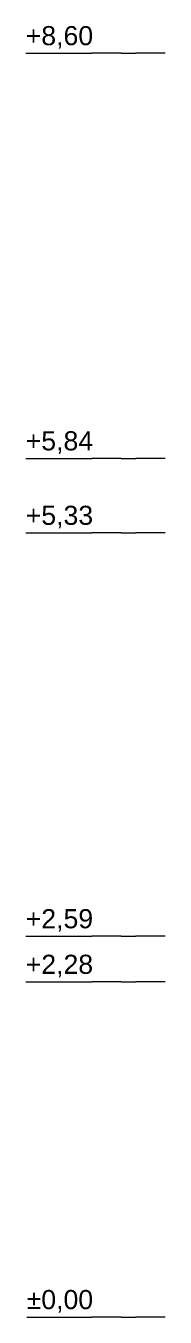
# Model space of a CAD drawing. Header units: millimetres. Extents: x -71878 to 121433, y -67383 to 83273.
# Drawn here: x 24511 to 25462, y -40837 to -32055 of the extents above; entities that cross this region are included whole.
import ezdxf

# ---------------------------------------------------------------- set-up
doc = ezdxf.new("R2010")
doc.units = ezdxf.units.MM
doc.header["$MEASUREMENT"] = 0
doc.layers.add('0_Pluma_Nº__1', color=7, linetype='Continuous', lineweight=0)
doc.layers.add('0_Pluma_Nº__23', color=7, linetype='Continuous', lineweight=5, true_color=0x646464)
doc.styles.add('Estilo_Generado_1', font='swiss.ttf')

# ---------------------------------------------------------------- blocks, each defined once
blk = doc.blocks.new('E-02 ELEVACION LATERAL DERECHA_STORY_MARKER')
at = {"layer": '0_Pluma_Nº__23', "linetype": 'Continuous'}
for p, q in [((-48334, 8595.3), (-47882.9, 8595.3)), ((-47682.9, 8595.3), (-47882.9, 8595.3)), ((-47682.9, 8595.3), (-47582.9, 8595.3)), ((-47482.9, 8595.3), (-47582.9, 8595.3)), ((-47382.9, 8595.3), (-47482.9, 8595.3)), ((-48334, 5840), (-47882.9, 5840)), ((-47682.9, 5840), (-47882.9, 5840)), ((-47682.9, 5840), (-47582.9, 5840)), ((-47482.9, 5840), (-47582.9, 5840)), ((-47382.9, 5840), (-47482.9, 5840)), ((-48334, 5333.4), (-47882.9, 5333.4)), ((-47682.9, 5333.4), (-47882.9, 5333.4)), ((-47682.9, 5333.4), (-47582.9, 5333.4)), ((-47482.9, 5333.4), (-47582.9, 5333.4)), ((-47382.9, 5333.4), (-47482.9, 5333.4)), ((-48334, 2590), (-47882.9, 2590)), ((-47682.9, 2590), (-47882.9, 2590)), ((-47682.9, 2590), (-47582.9, 2590)), ((-47482.9, 2590), (-47582.9, 2590)), ((-47382.9, 2590), (-47482.9, 2590)), ((-48334, 2280), (-47882.9, 2280)), ((-47682.9, 2280), (-47882.9, 2280)), ((-47682.9, 2280), (-47582.9, 2280)), ((-47482.9, 2280), (-47582.9, 2280)), ((-47382.9, 2280), (-47482.9, 2280)), ((-48327.7, 0), (-47882.9, 0)), ((-47682.9, 0), (-47882.9, 0)), ((-47682.9, 0), (-47582.9, 0)), ((-47482.9, 0), (-47582.9, 0)), ((-47382.9, 0), (-47482.9, 0))]:
    blk.add_line(p, q, dxfattribs=at)
at = {"layer": '0_Pluma_Nº__1', "char_height": 130, "attachment_point": 1, "style": 'Estilo_Generado_1'}
for s, insert in [('\\A1;{\\fArial|b0|i0|c0|p34;+8,60}', (-48334, 8780.1)), ('\\A1;{\\fArial|b0|i0|c0|p34;+5,84}', (-48334, 6024.8)), ('\\A1;{\\fArial|b0|i0|c0|p34;+5,33}', (-48334, 5518.2)), ('\\A1;{\\fArial|b0|i0|c0|p34;+2,59}', (-48334, 2774.8)), ('\\A1;{\\fArial|b0|i0|c0|p34;+2,28}', (-48334, 2464.8)), ('\\A1;{\\fArial|b0|i0|c0|p34;±0,00}', (-48327.7, 184.8))]:
    blk.add_mtext(s, dxfattribs=dict(at, insert=insert))

msp = doc.modelspace()

# ---------------------------------------------------------------- block references
at = {"linetype": 'Continuous', "lineweight": 0}
msp.add_blockref('E-02 ELEVACION LATERAL DERECHA_STORY_MARKER', (72845.285, -40836.883), dxfattribs=at)

doc.saveas('drawing.dxf')
